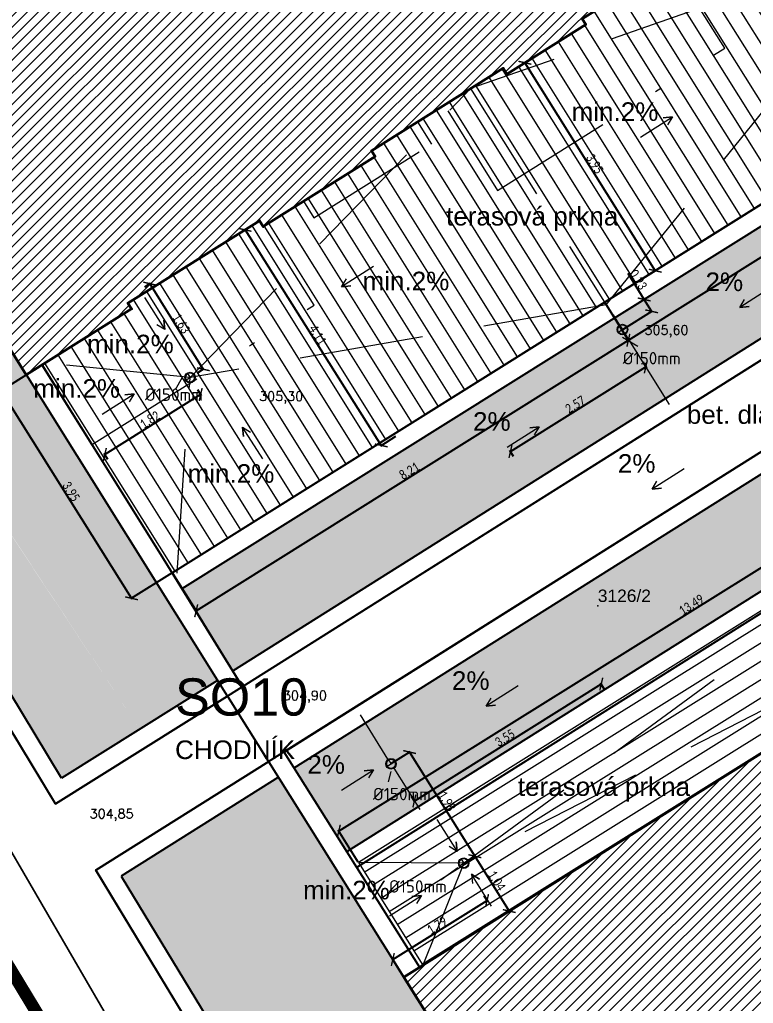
# Model space of a CAD drawing. Header units: metres. Extents: x -741772 to -729469, y -1051765 to -1042288.
# Drawn here: x -741431.83 to -741420.02, y -1051366.21 to -1051350.37 of the extents above; entities that cross this region are included whole.
import ezdxf
from ezdxf.enums import TextEntityAlignment as Align

# ---------------------------------------------------------------- set-up
doc = ezdxf.new("R2010")
doc.units = ezdxf.units.M
doc.header["$LTSCALE"] = 4
doc.header["$MEASUREMENT"] = 0
doc.linetypes.add('DASHED', pattern=[0.75, 0.5, -0.25])
doc.linetypes.add('ČERCHOVANÁ', pattern=[1, 0.5, -0.25, 0, -0.25])
doc.layers.get('Defpoints').update_dxf_attribs({"lineweight": 9})
for name, color, linetype, lineweight in [('_navrhovany stav objekty', 253, 'Continuous', 25), ('_navrhovany stav ploch', 253, 'Continuous', 25), ('_navrhovany stav podzemni', 253, 'DASHED', 25), ('ABMV_popisky', 7, 'Continuous', 15), ('ABMV_popisky objektu', 7, 'Continuous', 9), ('ABMV_popisky povrchu', 250, 'Continuous', 9), ('ABMV_TERASY_ODVODNENI', 7, 'Continuous', 13), ('K_OSY', 7, 'Continuous', 9), ('K_TERASY', 251, 'Continuous', 5), ('K_VPUSTE', 251, 'Continuous', 5)]:
    doc.layers.add(name, color=color, linetype=linetype, lineweight=lineweight)
for name, color, linetype, lineweight, true_color in [('ABMV_popisy vysek', 251, 'Continuous', 15, 0x505050), ('ABMV_TERASY', 7, 'Continuous', 13, 0xbc7676), ('Katastr_1', 7, 'Continuous', 13, 0xafbfcf), ('Katastr_2', 7, 'Continuous', 13, 0xafbfcf), ('ZELEN-NAVRH-NA KONSTRUKCI', 7, 'Continuous', 15, 0xadbb3e)]:
    doc.layers.add(name, color=color, linetype=linetype, lineweight=lineweight, true_color=true_color)
doc.layers.add('ABMV_sachty', color=6, linetype='Continuous')
doc.layers.add('ZELEN-NAVRH', color=7, linetype='Continuous', true_color=0x868970)
doc.layers.add('ŘEŠENÉ ÚZEMÍ', color=7, linetype='DASHED', true_color=0xd1490a)
doc.styles.add('Calibri', font='calibri.ttf', dxfattribs={"width": 0.8, "height": 1.5})
doc.styles.add('CARY', font='simplex.shx', dxfattribs={"height": 1.5})
doc.styles.add('ISOCPEUR_3', font='isocpeur.ttf', dxfattribs={"height": 100})
doc.styles.get("Standard").update_dxf_attribs({"font": 'arial.ttf'})
doc.dimstyles.new('PARTER _100', dxfattribs={"dimtxt": 1.5, "dimasz": 0.2, "dimexe": 0.18, "dimexo": 0.0625, "dimgap": 0.12, "dimtad": 1, "dimzin": 0, "dimdsep": 46, "dimtxsty": 'Calibri', "dimblk": 'ARCHTICK', "dimcen": 0.09, "dimclrd": 256, "dimclre": 256, "dimadec": 0, "dimazin": 0, "dimtfac": 1, "dimtofl": 0, "dimtmove": 0, "dimatfit": 3, "dimfxl": 1, "dimtolj": 1, "dimtzin": 0, "dimarcsym": 0})
pattern_1 = [(45, (0, 0), (-0.088388347648, 0.088388347648), [])]
pattern_2 = [(50, (0, 0), (1.0758902739, -0.0941282025), [0.1125, -1.2375]), (355, (0, 0), (-0.2081270004, 1.12828820055), [0.09, -0.99]), (100.45144446, (0.0897, -0.0078), (0.8677632701, 1.03415998645), [0.095610288, -1.051713168]), (46.1842, (0, 0.3), (1.600861996, -0.2482789212), [0.16875, -1.85625]), (96.63563549, (0.1334, 0.2793), (1.4019929185, 1.4611779012), [0.143415513, -1.57757064]), (351.18416399, (0, 0.3), (1.4019929176, 1.4611779004), [0.135, -1.4850000015]), (21, (0.15, 0.225), (0.8953605782, -0.603928336), [0.1125, -1.2375]), (326, (0.15, 0.225), (0.3649729979, 1.0877250676), [0.09, -0.99]), (71.45144474, (0.2246, 0.1747), (1.2603335651, 0.4837967292), [0.095610285, -1.051713168]), (37.5, (0, 0), (0.01823978298, 0.49934078075), [0, -0.978, 0, -1.005, 0, -0.99375]), (7.5, (0, 0), (0.39460430616, 0.59161756782), [0, -0.573, 0, -0.9555, 0, -0.37875]), (327.5, (-0.3345, 0), (0.80073365426, -0.0338323076), [0, -0.375, 0, -1.17, 0, -1.5525]), (317.5, (-0.4845, 0), (0.874779254, 0.1501574735), [0, -0.4875, 0, -0.777, 0, -1.1025])]

# ---------------------------------------------------------------- blocks, each defined once
blk = doc.blocks.new('katastr nemovistosti')
at = {"layer": 'Katastr_1'}
blk.add_line((-13.49, 23.2), (-41.95, 72.15), dxfattribs=at)
blk.add_lwpolyline([(-111.93, 285.11), (-102.85, 253.79, 0.190076), (-92.08, 253.46), (-90.63, 250.07), (-84.5, 234.47, 0.363311), (-101.85, 213.09), (-84.59, 153.13), (-78.61, 135.3), (-67.57, 116.27), (-50.67, 87.14), (-49.8, 85.64), (-41.95, 72.15), (-13.49, 23.2), (-2.48, 4.26), (0, 0), (-7.26, -1.34), (-9.81, -1.81), (-85.35, 135.12), (-125.54, 274.55), (-176.04, 440.07)], format="xyb", dxfattribs=at)
blk.add_point((-16.504, 48.583), dxfattribs=at)
at = {"layer": 'Katastr_2', "linetype": 'Continuous'}
blk.add_text('3126/2', height=0.2, dxfattribs=at).set_placement((-16.504, 48.583), align=Align.BOTTOM_LEFT)
blk = doc.blocks.new('SLK_prostup_strop_kulaty - SLK_prostup_strop_kulaty-1661807-k_1pp')
at = {"lineweight": 5}
blk.add_circle((0, 0), 75, dxfattribs=at)
at = {"layer": 'K_OSY', "linetype": 'ČERCHOVANÁ', "lineweight": 5, "ltscale": 10}
for p, q in [((-90, 0), (90, 0)), ((0, 90), (0, -90))]:
    blk.add_line(p, q, dxfattribs=at)
blk = doc.blocks.new('_ArchTick')
at = {"color": 0, "linetype": 'ByBlock', "const_width": 0.15}
blk.add_lwpolyline([(-0.5, -0.5), (0.5, 0.5)], dxfattribs=at)
blk = doc.blocks.new('*D120')
at = {"layer": 'Defpoints', "color": 0, "transparency": 16777216}
for p in [(-741421.778, -1051354.875), (-741422.068, -1051355.056), (-741422.128, -1051355.36)]:
    blk.add_point(p, dxfattribs=at)
at = {"layer": 'K_VPUSTE', "lineweight": -2, "transparency": 16777216}
for p, q in [((-741421.778, -1051354.875), (-741422.038, -1051354.459)), ((-741422.062, -1051355.053), (-741421.763, -1051354.865)), ((-741421.658, -1051355.066), (-741421.778, -1051354.875)), ((-741422.123, -1051355.357), (-741421.643, -1051355.056))]:
    blk.add_line(p, q, dxfattribs=at)
at = {"layer": 'K_VPUSTE', "lineweight": -2, "transparency": 16777216, "xscale": 0.15, "yscale": 0.15, "zscale": 0.15}
for p, rotation in [((-741421.778, -1051354.875), 122.0612498858782), ((-741421.658, -1051355.066), 302.0612498858782)]:
    blk.add_blockref('_ArchTick', p, dxfattribs=dict(at, rotation=rotation))
at = {"layer": 'K_VPUSTE', "color": 0, "transparency": 16777216, "insert": (-741421.873, -1051354.556), "char_height": 0.15, "width": 0.10203, "attachment_point": 5, "rotation": 302.0612, "style": 'Calibri'}
blk.add_mtext('\\A1;0.23', dxfattribs=at)
blk = doc.blocks.new('*D127')
at = {"layer": 'Defpoints', "color": 0, "transparency": 16777216}
for p in [(-741429.821, -1051354.673), (-741429.736, -1051354.62), (-741428.957, -1051356.052)]:
    blk.add_point(p, dxfattribs=at)
at = {"layer": 'K_VPUSTE', "lineweight": -2, "transparency": 16777216}
for p, q in [((-741429.816, -1051354.67), (-741429.721, -1051354.61)), ((-741428.873, -1051355.999), (-741429.736, -1051354.62)), ((-741428.952, -1051356.048), (-741428.857, -1051355.989))]:
    blk.add_line(p, q, dxfattribs=at)
at = {"layer": 'K_VPUSTE', "lineweight": -2, "transparency": 16777216, "xscale": 0.15, "yscale": 0.15, "zscale": 0.15}
for p, rotation in [((-741429.736, -1051354.62), 122.0623825471033), ((-741428.873, -1051355.999), 302.0623825471033)]:
    blk.add_blockref('_ArchTick', p, dxfattribs=dict(at, rotation=rotation))
at = {"layer": 'K_VPUSTE', "color": 0, "transparency": 16777216, "insert": (-741429.229, -1051355.262), "char_height": 0.15, "width": 0.10203, "attachment_point": 5, "rotation": 302.0624, "style": 'Calibri'}
blk.add_mtext('\\A1;1.63', dxfattribs=at)
blk = doc.blocks.new('*D128')
at = {"layer": 'Defpoints', "color": 0, "transparency": 16777216}
for p in [(-741428.969, -1051356.32), (-741430.458, -1051357.371), (-741430.405, -1051357.456)]:
    blk.add_point(p, dxfattribs=at)
at = {"layer": 'K_VPUSTE', "lineweight": -2, "transparency": 16777216}
for p, q in [((-741428.966, -1051356.326), (-741428.906, -1051356.42)), ((-741428.916, -1051356.405), (-741430.458, -1051357.371)), ((-741430.408, -1051357.45), (-741430.468, -1051357.356))]:
    blk.add_line(p, q, dxfattribs=at)
at = {"layer": 'K_VPUSTE', "lineweight": -2, "transparency": 16777216, "xscale": 0.15, "yscale": 0.15, "zscale": 0.15}
for p, rotation in [((-741428.916, -1051356.405), 32.06238043515847), ((-741430.458, -1051357.371), 212.0623804351584)]:
    blk.add_blockref('_ArchTick', p, dxfattribs=dict(at, rotation=rotation))
at = {"layer": 'K_VPUSTE', "color": 0, "transparency": 16777216, "insert": (-741429.734, -1051356.813), "char_height": 0.15, "width": 0.10203, "attachment_point": 5, "rotation": 32.0624, "style": 'Calibri'}
blk.add_mtext('\\A1;1.82', dxfattribs=at)
blk = doc.blocks.new('*D129')
at = {"layer": 'Defpoints', "color": 0, "transparency": 16777216}
for p in [(-741421.805, -1051355.876), (-741421.752, -1051355.961), (-741423.877, -1051357.409)]:
    blk.add_point(p, dxfattribs=at)
at = {"layer": 'K_VPUSTE', "lineweight": -2, "transparency": 16777216}
for p, q in [((-741423.93, -1051357.324), (-741421.752, -1051355.961)), ((-741421.802, -1051355.881), (-741421.743, -1051355.976)), ((-741423.88, -1051357.404), (-741423.939, -1051357.309))]:
    blk.add_line(p, q, dxfattribs=at)
at = {"layer": 'K_VPUSTE', "lineweight": -2, "transparency": 16777216, "xscale": 0.15, "yscale": 0.15, "zscale": 0.15}
for p, rotation in [((-741421.752, -1051355.961), 32.06124777375154), ((-741423.93, -1051357.324), 212.0612477737515)]:
    blk.add_blockref('_ArchTick', p, dxfattribs=dict(at, rotation=rotation))
at = {"layer": 'K_VPUSTE', "color": 0, "transparency": 16777216, "insert": (-741422.888, -1051356.567), "char_height": 0.15, "width": 0.10203, "attachment_point": 5, "rotation": 32.0612, "style": 'Calibri'}
blk.add_mtext('\\A1;2.57', dxfattribs=at)
blk = doc.blocks.new('*D138')
at = {"layer": 'Defpoints', "color": 0, "transparency": 16777216}
for p in [(-741424.683, -1051363.954), (-741423.949, -1051364.725), (-741423.949, -1051364.725)]:
    blk.add_point(p, dxfattribs=at)
at = {"layer": 'K_VPUSTE', "lineweight": -2, "transparency": 16777216}
for p, q in [((-741424.677, -1051363.951), (-741424.487, -1051363.832)), ((-741424.503, -1051363.841), (-741423.949, -1051364.725)), ((-741423.944, -1051364.721), (-741423.934, -1051364.715))]:
    blk.add_line(p, q, dxfattribs=at)
at = {"layer": 'K_VPUSTE', "lineweight": -2, "transparency": 16777216, "xscale": 0.15, "yscale": 0.15, "zscale": 0.15}
for p, rotation in [((-741424.503, -1051363.841), 122.0612498858782), ((-741423.949, -1051364.725), 302.0612498858782)]:
    blk.add_blockref('_ArchTick', p, dxfattribs=dict(at, rotation=rotation))
at = {"layer": 'K_VPUSTE', "color": 0, "transparency": 16777216, "insert": (-741424.151, -1051364.236), "char_height": 0.15, "width": 0.10203, "attachment_point": 5, "rotation": 302.0612, "style": 'Calibri'}
blk.add_mtext('\\A1;1.04', dxfattribs=at)
blk = doc.blocks.new('*D139')
at = {"layer": 'Defpoints', "color": 0, "transparency": 16777216}
for p in [(-741424.36, -1051364.47), (-741424.307, -1051364.555), (-741425.648, -1051365.788)]:
    blk.add_point(p, dxfattribs=at)
at = {"layer": 'K_VPUSTE', "lineweight": -2, "transparency": 16777216}
for p, q in [((-741425.824, -1051365.505), (-741424.307, -1051364.555)), ((-741424.356, -1051364.475), (-741424.297, -1051364.57)), ((-741425.651, -1051365.782), (-741425.834, -1051365.49))]:
    blk.add_line(p, q, dxfattribs=at)
at = {"layer": 'K_VPUSTE', "lineweight": -2, "transparency": 16777216, "xscale": 0.15, "yscale": 0.15, "zscale": 0.15}
for p, rotation in [((-741424.307, -1051364.555), 32.06124777375154), ((-741425.824, -1051365.505), 212.0612477737515)]:
    blk.add_blockref('_ArchTick', p, dxfattribs=dict(at, rotation=rotation))
at = {"layer": 'K_VPUSTE', "color": 0, "transparency": 16777216, "insert": (-741425.113, -1051364.955), "char_height": 0.15, "width": 0.10203, "attachment_point": 5, "rotation": 32.0612, "style": 'Calibri'}
blk.add_mtext('\\A1;1.79', dxfattribs=at)
blk = doc.blocks.new('*D140')
at = {"layer": 'Defpoints', "color": 0, "transparency": 16777216}
for p in [(-741425.853, -1051362.352), (-741424.503, -1051363.841), (-741424.503, -1051363.841)]:
    blk.add_point(p, dxfattribs=at)
at = {"layer": 'K_VPUSTE', "lineweight": -2, "transparency": 16777216}
for p, q in [((-741425.848, -1051362.349), (-741425.538, -1051362.154)), ((-741425.553, -1051362.164), (-741424.503, -1051363.841)), ((-741424.497, -1051363.838), (-741424.487, -1051363.832))]:
    blk.add_line(p, q, dxfattribs=at)
at = {"layer": 'K_VPUSTE', "lineweight": -2, "transparency": 16777216, "xscale": 0.15, "yscale": 0.15, "zscale": 0.15}
for p, rotation in [((-741425.553, -1051362.164), 122.0612498858782), ((-741424.503, -1051363.841), 302.0612498858782)]:
    blk.add_blockref('_ArchTick', p, dxfattribs=dict(at, rotation=rotation))
at = {"layer": 'K_VPUSTE', "color": 0, "transparency": 16777216, "insert": (-741424.953, -1051362.955), "char_height": 0.15, "width": 0.10203, "attachment_point": 5, "rotation": 302.0612, "style": 'Calibri'}
blk.add_mtext('\\A1;1.98', dxfattribs=at)
blk = doc.blocks.new('*D141')
at = {"layer": 'Defpoints', "color": 0, "transparency": 16777216}
for p in [(-741422.416, -1051361.153), (-741425.53, -1051362.868), (-741425.477, -1051362.953)]:
    blk.add_point(p, dxfattribs=at)
at = {"layer": 'K_VPUSTE', "lineweight": -2, "transparency": 16777216}
for p, q in [((-741422.469, -1051361.069), (-741425.477, -1051362.953)), ((-741422.42, -1051361.148), (-741422.479, -1051361.053)), ((-741425.527, -1051362.873), (-741425.467, -1051362.968))]:
    blk.add_line(p, q, dxfattribs=at)
at = {"layer": 'K_VPUSTE', "lineweight": -2, "transparency": 16777216, "xscale": 0.15, "yscale": 0.15, "zscale": 0.15}
for p, rotation in [((-741422.469, -1051361.069), 32.06124777375148), ((-741425.477, -1051362.953), 212.0612477737515)]:
    blk.add_blockref('_ArchTick', p, dxfattribs=dict(at, rotation=rotation))
at = {"layer": 'K_VPUSTE', "color": 0, "transparency": 16777216, "insert": (-741424.02, -1051361.935), "char_height": 0.15, "width": 0.10203, "attachment_point": 5, "rotation": 32.0612, "style": 'Calibri'}
blk.add_mtext('\\A1;3.55', dxfattribs=at)
blk = doc.blocks.new('*D1938')
at = {"layer": 'Defpoints', "color": 0, "transparency": 16777216}
for p in [(-741414.934, -1051356.801), (-741426.693, -1051363.438), (-741426.377, -1051363.945)]:
    blk.add_point(p, dxfattribs=at)
at = {"layer": 'K_TERASY', "lineweight": -2, "transparency": 16777216}
for p, q in [((-741415.25, -1051356.294), (-741426.693, -1051363.438)), ((-741414.937, -1051356.796), (-741415.26, -1051356.279)), ((-741426.38, -1051363.94), (-741426.703, -1051363.423))]:
    blk.add_line(p, q, dxfattribs=at)
at = {"layer": 'K_TERASY', "lineweight": -2, "transparency": 16777216, "xscale": 0.1500001449271071, "yscale": 0.1500001449271071, "zscale": 0.1500001449271071}
for p, rotation in [((-741415.25, -1051356.294), 31.97656338982772), ((-741426.693, -1051363.438), 211.9765633898277)]:
    blk.add_blockref('_ArchTick', p, dxfattribs=dict(at, rotation=rotation))
at = {"layer": 'K_TERASY', "color": 0, "transparency": 16777216, "insert": (-741421.019, -1051359.791), "char_height": 0.15, "attachment_point": 5, "rotation": 31.9766, "style": 'Calibri'}
blk.add_mtext('\\A1;13.49', dxfattribs=at)
blk = doc.blocks.new('*D1957')
at = {"layer": 'Defpoints', "color": 0, "transparency": 16777216}
for p in [(-741431.468, -1051355.93), (-741432.125, -1051356.341), (-741429.372, -1051359.277)]:
    blk.add_point(p, dxfattribs=at)
at = {"layer": 'K_TERASY', "lineweight": -2, "transparency": 16777216}
for p, q in [((-741431.474, -1051355.933), (-741432.14, -1051356.35)), ((-741430.028, -1051359.688), (-741432.125, -1051356.341)), ((-741429.377, -1051359.28), (-741430.044, -1051359.698))]:
    blk.add_line(p, q, dxfattribs=at)
at = {"layer": 'K_TERASY', "lineweight": -2, "transparency": 16777216, "xscale": 0.1500001449271071, "yscale": 0.1500001449271071, "zscale": 0.1500001449271071}
for p, rotation in [((-741432.125, -1051356.341), 122.0612580323846), ((-741430.028, -1051359.688), 302.0612580323846)]:
    blk.add_blockref('_ArchTick', p, dxfattribs=dict(at, rotation=rotation))
at = {"layer": 'K_TERASY', "color": 0, "transparency": 16777216, "insert": (-741431.001, -1051357.968), "char_height": 0.15, "attachment_point": 5, "rotation": 302.0613, "style": 'Calibri'}
blk.add_mtext('\\A1;3.95', dxfattribs=at)
blk = doc.blocks.new('*D1956')
at = {"layer": 'Defpoints', "color": 0, "transparency": 16777216}
for p in [(-741422.416, -1051354.92), (-741422.033, -1051355.533), (-741429.372, -1051359.277)]:
    blk.add_point(p, dxfattribs=at)
at = {"layer": 'K_TERASY', "lineweight": -2, "transparency": 16777216}
for p, q in [((-741422.413, -1051354.926), (-741422.023, -1051355.548)), ((-741428.988, -1051359.889), (-741422.033, -1051355.533)), ((-741429.368, -1051359.282), (-741428.979, -1051359.905))]:
    blk.add_line(p, q, dxfattribs=at)
at = {"layer": 'K_TERASY', "lineweight": -2, "transparency": 16777216, "xscale": 0.1500001449271071, "yscale": 0.1500001449271071, "zscale": 0.1500001449271071}
for p, rotation in [((-741422.033, -1051355.533), 32.06124818460348), ((-741428.988, -1051359.889), 212.0612481846035)]:
    blk.add_blockref('_ArchTick', p, dxfattribs=dict(at, rotation=rotation))
at = {"layer": 'K_TERASY', "color": 0, "transparency": 16777216, "insert": (-741425.557, -1051357.636), "char_height": 0.15, "attachment_point": 5, "rotation": 32.0612, "style": 'Calibri'}
blk.add_mtext('\\A1;8.21', dxfattribs=at)
blk = doc.blocks.new('*D1953')
at = {"layer": 'Defpoints', "color": 0, "transparency": 16777216}
for p in [(-741414.589, -1051350.018), (-741414.205, -1051350.63), (-741422.416, -1051354.92)]:
    blk.add_point(p, dxfattribs=at)
at = {"layer": 'K_TERASY', "lineweight": -2, "transparency": 16777216}
for p, q in [((-741414.585, -1051350.023), (-741414.196, -1051350.645)), ((-741422.033, -1051355.533), (-741414.205, -1051350.63)), ((-741422.413, -1051354.926), (-741422.023, -1051355.548))]:
    blk.add_line(p, q, dxfattribs=at)
at = {"layer": 'K_TERASY', "lineweight": -2, "transparency": 16777216, "xscale": 0.1500001449271071, "yscale": 0.1500001449271071, "zscale": 0.1500001449271071}
for p, rotation in [((-741414.205, -1051350.63), 32.0612660992193), ((-741422.033, -1051355.533), 212.0612660992193)]:
    blk.add_blockref('_ArchTick', p, dxfattribs=dict(at, rotation=rotation))
at = {"layer": 'K_TERASY', "color": 0, "transparency": 16777216, "insert": (-741418.166, -1051353.006), "char_height": 0.15, "attachment_point": 5, "rotation": 32.0613, "style": 'Calibri'}
blk.add_mtext('\\A1;9.24', dxfattribs=at)
blk = doc.blocks.new('*D1954')
at = {"layer": 'Defpoints', "color": 0, "transparency": 16777216}
for p in [(-741423.989, -1051351.245), (-741421.6, -1051354.412), (-741421.891, -1051354.594)]:
    blk.add_point(p, dxfattribs=at)
at = {"layer": 'K_TERASY', "lineweight": -2, "transparency": 16777216}
for p, q in [((-741423.984, -1051351.242), (-741423.683, -1051351.053)), ((-741423.698, -1051351.063), (-741421.6, -1051354.412)), ((-741421.886, -1051354.591), (-741421.585, -1051354.402))]:
    blk.add_line(p, q, dxfattribs=at)
at = {"layer": 'K_TERASY', "lineweight": -2, "transparency": 16777216, "xscale": 0.1500001449271071, "yscale": 0.1500001449271071, "zscale": 0.1500001449271071}
for p, rotation in [((-741423.698, -1051351.063), 122.0612494918387), ((-741421.6, -1051354.412), 302.0612494918387)]:
    blk.add_blockref('_ArchTick', p, dxfattribs=dict(at, rotation=rotation))
at = {"layer": 'K_TERASY', "color": 0, "transparency": 16777216, "insert": (-741422.574, -1051352.69), "char_height": 0.15, "attachment_point": 5, "rotation": 302.0612, "style": 'Calibri'}
blk.add_mtext('\\A1;3.95', dxfattribs=at)
blk = doc.blocks.new('*D1955')
at = {"layer": 'Defpoints', "color": 0, "transparency": 16777216}
for p in [(-741427.967, -1051353.607), (-741425.775, -1051357.079), (-741426.009, -1051357.226)]:
    blk.add_point(p, dxfattribs=at)
at = {"layer": 'K_TERASY', "lineweight": -2, "transparency": 16777216}
for p, q in [((-741427.972, -1051353.61), (-741428.216, -1051353.764)), ((-741428.201, -1051353.754), (-741426.009, -1051357.226)), ((-741425.78, -1051357.082), (-741426.024, -1051357.236))]:
    blk.add_line(p, q, dxfattribs=at)
at = {"layer": 'K_TERASY', "lineweight": -2, "transparency": 16777216, "xscale": 0.1500001449271071, "yscale": 0.1500001449271071, "zscale": 0.1500001449271071}
for p, rotation in [((-741428.201, -1051353.754), 122.2704146855058), ((-741426.009, -1051357.226), 302.2704146855058)]:
    blk.add_blockref('_ArchTick', p, dxfattribs=dict(at, rotation=rotation))
at = {"layer": 'K_TERASY', "color": 0, "transparency": 16777216, "insert": (-741427.031, -1051355.444), "char_height": 0.15, "attachment_point": 5, "rotation": 302.2704, "style": 'Calibri'}
blk.add_mtext('\\A1;4.11', dxfattribs=at)

msp = doc.modelspace()

# ---------------------------------------------------------------- hatches: boundary and pattern name
at = {"layer": 'ABMV_popisky'}
h = msp.add_hatch(dxfattribs=at)
h.set_pattern_fill('ANSI31', color=256)
h.set_pattern_definition(pattern_1)
h.paths.add_polyline_path([(-741414.517, -1051330.621), (-741413.269, -1051332.613), (-741412.739, -1051333.46), (-741409.501, -1051338.63), (-741408.97, -1051339.478), (-741407.909, -1051341.172), (-741409.582, -1051342.22), (-741409.64, -1051342.128), (-741411.759, -1051343.455), (-741411.701, -1051343.548), (-741413.501, -1051344.676), (-741413.56, -1051344.583), (-741415.679, -1051345.91), (-741415.62, -1051346.003), (-741416.891, -1051346.799), (-741416.95, -1051346.706), (-741419.069, -1051348.033), (-741419.01, -1051348.126), (-741420.599, -1051349.122), (-741420.658, -1051349.028), (-741422.776, -1051350.355), (-741422.718, -1051350.449), (-741423.989, -1051351.245), (-741424.047, -1051351.152), (-741426.166, -1051352.479), (-741426.108, -1051352.572), (-741427.909, -1051353.7), (-741427.967, -1051353.607), (-741430.086, -1051354.934), (-741430.027, -1051355.027), (-741431.722, -1051356.089), (-741432.585, -1051354.712), (-741433.116, -1051353.864), (-741435.438, -1051350.156), (-741435.969, -1051349.309), (-741437.162, -1051347.401), (-741432.481, -1051344.469), (-741432.43, -1051344.438), (-741433.333, -1051342.997), (-741433.383, -1051343.028), (-741433.649, -1051342.605), (-741431.212, -1051341.079), (-741431.154, -1051341.172), (-741430.306, -1051340.641), (-741430.365, -1051340.548), (-741427.61, -1051338.823), (-741427.552, -1051338.916), (-741426.705, -1051338.385), (-741426.763, -1051338.292), (-741422.462, -1051335.598), (-741421.615, -1051335.067), (-741420.449, -1051334.337), (-741419.602, -1051333.806), (-741418.331, -1051333.01), (-741417.483, -1051332.479)])
h = msp.add_hatch(dxfattribs=at)
h.set_pattern_fill('ANSI31', color=256)
h.set_pattern_definition(pattern_1)
h.paths.add_polyline_path([(-741425.647, -1051365.788), (-741413.909, -1051358.436), (-741413.511, -1051359.072), (-741413.804, -1051359.255), (-741412.527, -1051361.293), (-741413.714, -1051362.036), (-741413.167, -1051362.909), (-741412.874, -1051362.726), (-741412.476, -1051363.362), (-741412.569, -1051363.42), (-741411.242, -1051365.539), (-741411.149, -1051365.48), (-741410.783, -1051366.065), (-741409.596, -1051365.322), (-741409.198, -1051365.958), (-741409.491, -1051366.141), (-741408.252, -1051368.118), (-741409.439, -1051368.861), (-741408.872, -1051369.765), (-741408.58, -1051369.582), (-741408.182, -1051370.218), (-741408.275, -1051370.276), (-741406.948, -1051372.395), (-741406.855, -1051372.336), (-741405.78, -1051374.052), (-741405.873, -1051374.11), (-741404.546, -1051376.229), (-741404.453, -1051376.171), (-741403.205, -1051378.163), (-741404.9, -1051379.225), (-741405.748, -1051379.755), (-741406.701, -1051380.353), (-741407.231, -1051380.684), (-741409.562, -1051382.144), (-741409.62, -1051382.051), (-741410.467, -1051382.582), (-741410.409, -1051382.675), (-741411.893, -1051383.604), (-741414.852, -1051378.879), (-741414.883, -1051378.828), (-741416.324, -1051379.731), (-741416.292, -1051379.782), (-741416.716, -1051380.047), (-741417.844, -1051378.246), (-741417.751, -1051378.188), (-741418.282, -1051377.34), (-741418.375, -1051377.399), (-741420.182, -1051374.401), (-741420.139, -1051374.374), (-741420.67, -1051373.527), (-741420.763, -1051373.585), (-741423.683, -1051368.924), (-741424.214, -1051368.076)])
at = {"layer": 'ABMV_TERASY'}
h = msp.add_hatch(dxfattribs=at)
h.set_pattern_fill('ANSI31', color=256, scale=2, angle=77)
h.set_pattern_definition([(122, (0, 0), (-0.21201202404, -0.13247981606), [])])
h.paths.add_polyline_path([(-741415.891, -1051347.944), (-741416.685, -1051346.67), (-741416.891, -1051346.799), (-741416.95, -1051346.706), (-741419.069, -1051348.033), (-741419.01, -1051348.126), (-741420.599, -1051349.122), (-741420.658, -1051349.028), (-741422.776, -1051350.355), (-741422.718, -1051350.449), (-741423.989, -1051351.245), (-741424.047, -1051351.152), (-741426.166, -1051352.479), (-741426.107, -1051352.573), (-741427.909, -1051353.7), (-741427.967, -1051353.607), (-741430.086, -1051354.934), (-741430.027, -1051355.027), (-741431.469, -1051355.929), (-741429.375, -1051359.281), (-741414.59, -1051350.021)])
h = msp.add_hatch(dxfattribs=at)
h.set_pattern_fill('ANSI31', color=256, scale=2, angle=167)
h.set_pattern_definition([(212, (0, 0), (0.13247981606, -0.21201202404), [])])
h.paths.add_polyline_path([(-741411.639, -1051354.727), (-741426.377, -1051363.945), (-741425.342, -1051365.597), (-741413.911, -1051358.439), (-741413.511, -1051359.072), (-741413.804, -1051359.255), (-741412.527, -1051361.293), (-741413.714, -1051362.036), (-741413.714, -1051362.036), (-741413.167, -1051362.909), (-741412.874, -1051362.726), (-741412.476, -1051363.362), (-741412.57, -1051363.42), (-741411.242, -1051365.539), (-741411.149, -1051365.48), (-741410.783, -1051366.065), (-741409.596, -1051365.322), (-741409.596, -1051365.322), (-741409.198, -1051365.958), (-741409.491, -1051366.14), (-741408.252, -1051368.118), (-741409.439, -1051368.861), (-741408.872, -1051369.765), (-741408.58, -1051369.582), (-741408.182, -1051370.218), (-741408.275, -1051370.276), (-741406.948, -1051372.395), (-741406.855, -1051372.336), (-741405.78, -1051374.052), (-741405.873, -1051374.11), (-741404.546, -1051376.229), (-741404.453, -1051376.171), (-741403.207, -1051378.165), (-741403.207, -1051378.165), (-741411.997, -1051383.671), (-741413.426, -1051384.564), (-741411.214, -1051388.077), (-741396.799, -1051379.048), (-741399.316, -1051375.024), (-741399.106, -1051374.893)])
at = {"layer": 'ZELEN-NAVRH'}
h = msp.add_hatch(dxfattribs=at)
h.set_pattern_fill('AR-CONC', color=256, scale=0.15)
h.set_pattern_definition(pattern_2)
h.paths.add_polyline_path([(-741452.729, -1051327.299), (-741452.818, -1051327.352), (-741444.919, -1051340.408), (-741443.888, -1051342.112), (-741443.187, -1051341.673)])
h.paths.add_polyline_path([(-741442.353, -1051342.934), (-741442.851, -1051343.246), (-741440.603, -1051346.962), (-741439.968, -1051346.564)])
h.paths.add_polyline_path([(-741421.001, -1051375.25), (-741422.822, -1051376.352), (-741418.007, -1051384.309), (-741415.89, -1051382.982)])
h.paths.add_polyline_path([(-741414.421, -1051385.189), (-741416.636, -1051386.576), (-741410.378, -1051396.919), (-741406.965, -1051396.291), (-741410.987, -1051390.375)])
h.paths.add_polyline_path([(-741438.589, -1051348.65), (-741439.303, -1051349.097), (-741431.151, -1051362.583), (-741429.896, -1051361.797)])
h.paths.add_polyline_path([(-741428.857, -1051363.324), (-741430.194, -1051364.166), (-741423.881, -1051374.597), (-741422.124, -1051373.534)])
h = msp.add_hatch(dxfattribs=at)
h.set_pattern_fill('AR-CONC', color=256, scale=0.15)
h.set_pattern_definition(pattern_2)
edge = h.paths.add_edge_path()
edge.add_arc((-741371.982, -1051340.169), 3.723, 357.8439, 414.5627)
edge.add_line((-741369.823, -1051337.136), (-741370.468, -1051347.07))
edge.add_line((-741370.468, -1051347.07), (-741368.705, -1051347.187))
edge.add_line((-741368.705, -1051347.187), (-741368.262, -1051340.309))
h.paths.add_polyline_path([(-741420.075, -1051374.689), (-741421.001, -1051375.25), (-741415.89, -1051382.982), (-741415.165, -1051382.528)])
edge = h.paths.add_edge_path()
edge.add_line((-741410.073, -1051329.783), (-741413.757, -1051329.228))
edge.add_line((-741413.757, -1051329.228), (-741416.632, -1051328.795))
edge.add_line((-741416.632, -1051328.795), (-741421.072, -1051329.603))
edge.add_line((-741421.072, -1051329.603), (-741428.621, -1051334.332))
edge.add_line((-741428.621, -1051334.332), (-741426.315, -1051338.013))
edge.add_line((-741426.315, -1051338.013), (-741414.518, -1051330.624))
edge.add_line((-741414.518, -1051330.624), (-741407.91, -1051341.175))
edge.add_line((-741407.91, -1051341.175), (-741406.53, -1051343.378))
edge.add_line((-741406.53, -1051343.378), (-741412.233, -1051346.95))
edge.add_line((-741412.233, -1051346.95), (-741410.433, -1051350.127))
edge.add_arc((-741406.688, -1051363.4), 13.791, 83.8197, 105.7578, ccw=False)
edge.add_line((-741405.203, -1051349.689), (-741404.464, -1051337.833))
edge.add_line((-741404.464, -1051337.833), (-741407.943, -1051337.595))
edge.add_line((-741407.943, -1051337.595), (-741410.073, -1051329.783))
edge = h.paths.add_edge_path()
edge.add_line((-741412.233, -1051346.95), (-741415.307, -1051348.876))
edge.add_line((-741415.307, -1051348.876), (-741413.631, -1051351.551))
edge.add_arc((-741406.802, -1051362.589), 12.979, 106.2491, 121.7461, ccw=False)
edge.add_line((-741410.434, -1051350.128), (-741412.233, -1051346.95))
h.paths.add_polyline_path([(-741427.664, -1051362.573), (-741428.857, -1051363.324), (-741422.124, -1051373.534), (-741421.16, -1051372.95)])
h.paths.add_polyline_path([(-741399.07, -1051340.637), (-741402.821, -1051340.405), (-741403.407, -1051349.811), (-741400.093, -1051350.035), (-741399.738, -1051344.792), (-741386.044, -1051345.719), (-741385.781, -1051341.457)])
h.paths.add_polyline_path([(-741370.497, -1051343.6), (-741375.128, -1051343.301), (-741377.129, -1051343.168), (-741377.062, -1051341.998), (-741383.635, -1051341.591), (-741383.899, -1051345.862), (-741371.702, -1051346.686), (-741370.682, -1051346.755)])
h.paths.add_polyline_path([(-741431.989, -1051355.668), (-741437.006, -1051347.658), (-741438.595, -1051348.654), (-741437.78, -1051349.851), (-741429.896, -1051361.797), (-741428.642, -1051361.012)])
at = {"layer": 'ZELEN-NAVRH-NA KONSTRUKCI', "linetype": 'Continuous', "ltscale": 2}
h = msp.add_hatch(dxfattribs=at)
h.set_pattern_fill('AR-CONC', color=256, scale=0.1)
h.set_pattern_definition([(50, (0, 0), (0.7172601826, -0.06275213498), [0.075, -0.825]), (355, (0, 0), (-0.1387513336, 0.7521921337), [0.06, -0.66]), (100.45144446, (0.0598, -0.0052), (0.57850884673, 0.68943999097), [0.063740192, -0.701142112]), (46.1842, (0, 0.2), (1.0672413307, -0.1655192808), [0.1125, -1.2375]), (96.63563549, (0.0889, 0.1862), (0.9346619457, 0.9741186008), [0.095610342, -1.05171376]), (351.18416399, (0, 0.2), (0.9346619451, 0.9741186003), [0.09, -0.990000001]), (21, (0.1, 0.15), (0.59690705212, -0.40261889067), [0.075, -0.825]), (326, (0.1, 0.15), (0.24331533192, 0.72515004505), [0.06, -0.66]), (71.45144474, (0.14974, 0.11645), (0.84022237673, 0.3225311528), [0.06374019, -0.701142112]), (37.5, (0, 0), (0.012159855317, 0.33289385383), [0, -0.652, 0, -0.67, 0, -0.6625]), (7.5, (0, 0), (0.26306953744, 0.39441171188), [0, -0.382, 0, -0.637, 0, -0.2525]), (327.5, (-0.223, 0), (0.53382243617, -0.022554871734), [0, -0.25, 0, -0.78, 0, -1.035]), (317.5, (-0.323, 0), (0.58318616934, 0.10010498233), [0, -0.325, 0, -0.518, 0, -0.735])])
h.paths.add_polyline_path([(-741399.241, -1051389.351), (-741391.231, -1051387.877), (-741395.548, -1051380.987), (-741407.452, -1051388.472), (-741403.143, -1051395.588), (-741398.259, -1051394.688)])
h.paths.add_polyline_path([(-741395.718, -1051380.763), (-741396.688, -1051379.214), (-741411.195, -1051388.301), (-741410.225, -1051389.85)])
h.paths.add_polyline_path([(-741413.885, -1051351.711), (-741414.685, -1051350.434), (-741429.217, -1051359.537), (-741428.401, -1051360.86)])
edge = h.paths.add_edge_path()
edge.add_arc((-741406.802, -1051362.586), 11.127, 86.8992, 105.5103)
edge.add_line((-741409.778, -1051351.865), (-741407.486, -1051355.703))
edge.add_arc((-741406.802, -1051362.589), 6.919, 86.1173, 95.6735, ccw=False)
edge.add_line((-741406.333, -1051355.685), (-741406.201, -1051351.476))
h.paths.add_polyline_path([(-741400.095, -1051350.054), (-741403.407, -1051349.792), (-741403.522, -1051351.658), (-741406.201, -1051351.476), (-741406.333, -1051355.685), (-741400.504, -1051356.081)])
h.paths.add_polyline_path([(-741427.415, -1051362.425), (-741426.56, -1051363.771), (-741412.054, -1051354.635), (-741412.906, -1051353.281), (-741412.906, -1051353.281), (-741412.906, -1051353.281)])
edge = h.paths.add_edge_path()
edge.add_line((-741412.644, -1051353.118), (-741410.414, -1051356.687))
edge.add_arc((-741406.861, -1051362.413), 6.738, 95.3213, 121.8227, ccw=False)
edge.add_line((-741407.486, -1051355.703), (-741409.806, -1051351.873))
edge.add_arc((-741406.822, -1051362.532), 11.069, 105.6397, 121.7331)

# ---------------------------------------------------------------- linework, layer by layer
at = {"layer": '_navrhovany stav objekty'}
for p, q in [((-741431.251, -1051362.997), (-741439.718, -1051349.001)), ((-741431.156, -1051362.584), (-741439.308, -1051349.098)), ((-741429.372, -1051359.277), (-741414.589, -1051350.018)), ((-741429.214, -1051359.532), (-741414.684, -1051350.431)), ((-741428.4, -1051360.857), (-741413.884, -1051351.708)), ((-741413.483, -1051351.81), (-741428.485, -1051361.265)), ((-741412.817, -1051352.868), (-741427.574, -1051362.168)), ((-741412.902, -1051353.283), (-741427.414, -1051362.422)), ((-741412.053, -1051354.632), (-741426.556, -1051363.766)), ((-741411.639, -1051354.727), (-741426.396, -1051364.02)), ((-741429.558, -1051358.98), (-741431.469, -1051355.929)), ((-741428.485, -1051361.265), (-741431.721, -1051356.087)), ((-741428.243, -1051361.113), (-741429.558, -1051358.98)), ((-741429.374, -1051359.278), (-741428.243, -1051361.113)), ((-741428.244, -1051361.113), (-741429.214, -1051359.532)), ((-741431.15, -1051362.58), (-741428.641, -1051361.008)), ((-741431.251, -1051362.998), (-741428.484, -1051361.264)), ((-741427.578, -1051362.162), (-741425.393, -1051365.628)), ((-741427.82, -1051362.314), (-741430.602, -1051364.066)), ((-741427.823, -1051362.315), (-741425.648, -1051365.788)), ((-741427.663, -1051362.57), (-741430.193, -1051364.163)), ((-741430.601, -1051364.068), (-741423.851, -1051375.219)), ((-741430.193, -1051364.163), (-741423.879, -1051374.594)), ((-741425.393, -1051365.628), (-741425.648, -1051365.788))]:
    msp.add_line(p, q, dxfattribs=at)
at = {"layer": '_navrhovany stav ploch'}
for points in [[(-741448.589, -1051322.466), (-741455.565, -1051326.67), (-741448.419, -1051338.517), (-741440.589, -1051351.467), (-741425.745, -1051375.991)], [(-741428.483, -1051361.268), (-741428.485, -1051361.265), (-741431.251, -1051362.997), (-741438.858, -1051350.421), (-741439.718, -1051349.001), (-741437.844, -1051347.827), (-741437.164, -1051347.402), (-741432.481, -1051344.469), (-741433.489, -1051342.86), (-741434.168, -1051343.285), (-741438.174, -1051345.792), (-741438.281, -1051345.859), (-741440.697, -1051347.382), (-741443.26, -1051343.146), (-741430.258, -1051335.011), (-741427.797, -1051338.939), (-741426.78, -1051338.302), (-741429.246, -1051334.367), (-741424.16, -1051331.181)], [(-741423.237, -1051376.25), (-741420.232, -1051374.432), (-741420.87, -1051373.415), (-741423.851, -1051375.219), (-741430.602, -1051364.066), (-741427.82, -1051362.314)]]:
    msp.add_lwpolyline(points, dxfattribs=at)
for points in [[(-741404.298, -1051340.009), (-741404.922, -1051350.006), (-741406.801, -1051349.907, 0.13947), (-741413.475, -1051351.805), (-741428.482, -1051361.263), (-741428.481, -1051361.263)], [(-741427.823, -1051362.314), (-741427.823, -1051362.315), (-741412.821, -1051352.871, -0.153306), (-741406.186, -1051351.173), (-741403.802, -1051351.335), (-741403.1, -1051340.084), (-741403.104, -1051340.084)]]:
    msp.add_lwpolyline(points, format="xyb", dxfattribs=at)
at = {"layer": '_navrhovany stav ploch', "lineweight": 40}
for points in [[(-741413.56, -1051344.583), (-741415.679, -1051345.91), (-741415.62, -1051346.003), (-741416.891, -1051346.799), (-741416.95, -1051346.706), (-741419.069, -1051348.033), (-741419.01, -1051348.126), (-741420.599, -1051349.122), (-741420.658, -1051349.028), (-741422.776, -1051350.355), (-741422.718, -1051350.449), (-741423.989, -1051351.245), (-741424.047, -1051351.152), (-741426.166, -1051352.479), (-741426.108, -1051352.572), (-741427.909, -1051353.7), (-741427.967, -1051353.607), (-741430.086, -1051354.934), (-741430.027, -1051355.027), (-741431.722, -1051356.089), (-741432.585, -1051354.712)], [(-741425.647, -1051365.788), (-741413.909, -1051358.436), (-741413.511, -1051359.072), (-741413.804, -1051359.255), (-741412.527, -1051361.293), (-741413.714, -1051362.036), (-741413.167, -1051362.909), (-741412.874, -1051362.726), (-741412.476, -1051363.362), (-741412.569, -1051363.42), (-741411.242, -1051365.539), (-741411.149, -1051365.48), (-741410.783, -1051366.065), (-741409.596, -1051365.322), (-741409.198, -1051365.958), (-741409.491, -1051366.141), (-741408.252, -1051368.118)], [(-741424.214, -1051368.076), (-741425.648, -1051365.788)]]:
    msp.add_lwpolyline(points, dxfattribs=at)
at = {"layer": '_navrhovany stav podzemni', "flags": 128}
msp.add_lwpolyline([(-741428.482, -1051361.263), (-741427.822, -1051362.315)], dxfattribs=at)
at = {"layer": 'ABMV_popisky', "linetype": 'ČERCHOVANÁ'}
for points in [[(-741424.938, -1051351.839), (-741424.137, -1051353.119), (-741420.48, -1051350.829), (-741421.281, -1051349.549)], [(-741427.26, -1051353.294), (-741427.093, -1051353.561), (-741425.195, -1051352.372), (-741425.42, -1051352.012)], [(-741431.477, -1051355.935), (-741430.675, -1051357.214), (-741427.09, -1051354.969), (-741427.892, -1051353.689)]]:
    msp.add_lwpolyline(points, dxfattribs=at)
at = {"layer": 'ABMV_popisky objektu', "linetype": 'DASHED', "lineweight": 15}
for points in [[(-741421.837, -1051352.262), (-741421.324, -1051351.936), (-741421.475, -1051351.951), (-741421.324, -1051351.936), (-741421.403, -1051352.065)], [(-741426.136, -1051354.344), (-741426.649, -1051354.67), (-741426.498, -1051354.654), (-741426.649, -1051354.67), (-741426.571, -1051354.541)], [(-741429.819, -1051354.846), (-741429.493, -1051355.359), (-741429.508, -1051355.208), (-741429.493, -1051355.359), (-741429.622, -1051355.281)], [(-741430.5, -1051356.72), (-741429.987, -1051356.394), (-741430.138, -1051356.41), (-741429.987, -1051356.394), (-741430.065, -1051356.523)], [(-741427.918, -1051357.444), (-741428.244, -1051356.931), (-741428.228, -1051357.083), (-741428.244, -1051356.931), (-741428.115, -1051357.01)], [(-741425.114, -1051363.251), (-741424.788, -1051363.764), (-741424.804, -1051363.612), (-741424.788, -1051363.764), (-741424.917, -1051363.685)], [(-741424.234, -1051364.647), (-741424.557, -1051364.131), (-741424.427, -1051364.211), (-741424.557, -1051364.131), (-741424.541, -1051364.282)], [(-741425.877, -1051364.799), (-741425.364, -1051364.473), (-741425.515, -1051364.489), (-741425.364, -1051364.473), (-741425.442, -1051364.602)]]:
    msp.add_lwpolyline(points, dxfattribs=at)
at = {"layer": 'ABMV_popisky objektu', "lineweight": 15}
for points in [[(-741419.727, -1051354.676), (-741420.24, -1051355.002), (-741420.088, -1051354.986), (-741420.24, -1051355.002), (-741420.161, -1051354.873)], [(-741423.982, -1051357.252), (-741423.469, -1051356.926), (-741423.62, -1051356.941), (-741423.469, -1051356.926), (-741423.547, -1051357.055)], [(-741421.137, -1051357.602), (-741421.65, -1051357.928), (-741421.499, -1051357.912), (-741421.65, -1051357.928), (-741421.572, -1051357.799)], [(-741423.808, -1051361.099), (-741424.321, -1051361.425), (-741424.169, -1051361.41), (-741424.321, -1051361.425), (-741424.242, -1051361.296)], [(-741426.648, -1051362.776), (-741426.135, -1051362.45), (-741426.286, -1051362.465), (-741426.135, -1051362.45), (-741426.213, -1051362.579)]]:
    msp.add_lwpolyline(points, dxfattribs=at)
at = {"layer": 'ABMV_TERASY'}
msp.add_lwpolyline([(-741415.891, -1051347.944), (-741416.685, -1051346.67), (-741416.891, -1051346.799), (-741416.95, -1051346.706), (-741419.069, -1051348.033), (-741419.01, -1051348.126), (-741420.599, -1051349.122), (-741420.658, -1051349.028), (-741422.776, -1051350.355), (-741422.718, -1051350.449), (-741423.989, -1051351.245), (-741424.047, -1051351.152), (-741426.166, -1051352.479), (-741426.107, -1051352.573), (-741427.909, -1051353.7), (-741427.967, -1051353.607), (-741430.086, -1051354.934), (-741430.027, -1051355.027), (-741431.469, -1051355.929), (-741429.375, -1051359.281), (-741414.59, -1051350.021)], close=True, dxfattribs=at)
msp.add_lwpolyline([(-741399.106, -1051374.893), (-741411.639, -1051354.727), (-741426.377, -1051363.945), (-741425.342, -1051365.597), (-741413.911, -1051358.439), (-741413.511, -1051359.072), (-741413.804, -1051359.255), (-741412.527, -1051361.293), (-741413.714, -1051362.036), (-741413.714, -1051362.036), (-741413.167, -1051362.909), (-741412.874, -1051362.726), (-741412.476, -1051363.362), (-741412.57, -1051363.42), (-741411.242, -1051365.539), (-741411.149, -1051365.48), (-741410.783, -1051366.065), (-741409.596, -1051365.322), (-741409.596, -1051365.322), (-741409.198, -1051365.958), (-741409.491, -1051366.14), (-741408.252, -1051368.118)], dxfattribs=at)
at = {"layer": 'ABMV_TERASY_ODVODNENI', "linetype": 'DASHED'}
for points in [[(-741417.575, -1051349.017), (-741424.571, -1051351.48)], [(-741422.391, -1051354.96), (-741417.573, -1051349.015)], [(-741429.087, -1051356.133), (-741424.571, -1051351.48)], [(-741424.571, -1051351.48), (-741422.391, -1051354.96)], [(-741422.391, -1051354.96), (-741429.087, -1051356.133)], [(-741422.276, -1051355.124), (-741422.173, -1051355.288)], [(-741422.083, -1051355.432), (-741421.374, -1051356.564)], [(-741429.087, -1051356.133), (-741431.417, -1051355.898)], [(-741429.296, -1051359.284), (-741429.087, -1051356.133)], [(-741424.683, -1051363.954), (-741414.934, -1051356.801)], [(-741413.909, -1051358.436), (-741424.683, -1051363.954)], [(-741425.901, -1051362.276), (-741426.346, -1051361.566)], [(-741425.808, -1051362.424), (-741425.39, -1051363.091)], [(-741424.683, -1051363.954), (-741426.377, -1051363.945)], [(-741424.683, -1051363.954), (-741425.342, -1051365.597)]]:
    msp.add_lwpolyline(points, dxfattribs=at)
at = {"layer": 'ABMV_TERASY_ODVODNENI'}
for centre, radius in [((-741422.128, -1051355.36), 0.085), ((-741422.128, -1051355.36), 0.075), ((-741429.087, -1051356.133), 0.085), ((-741429.087, -1051356.133), 0.075), ((-741425.853, -1051362.352), 0.085), ((-741425.853, -1051362.352), 0.075), ((-741424.683, -1051363.954), 0.085), ((-741424.683, -1051363.954), 0.075)]:
    msp.add_circle(centre, radius, dxfattribs=at)
at = {"layer": 'K_VPUSTE'}
for p, q in [((-741422.128, -1051355.484), (-741421.88, -1051355.625)), ((-741429.211, -1051356.133), (-741429.326, -1051356.332)), ((-741425.853, -1051362.476), (-741425.9, -1051362.646)), ((-741424.778, -1051364.031), (-741425.049, -1051364.228))]:
    msp.add_line(p, q, dxfattribs=at)
for centre, start, end in [((-741429.087, -1051356.133), 122.0624, 302.0624), ((-741429.087, -1051356.133), 302.0624, 122.0624), ((-741425.853, -1051362.352), 122.0612, 302.0612), ((-741425.853, -1051362.352), 302.0612, 122.0612)]:
    msp.add_arc(centre, 0.075, start, end, dxfattribs=at)
at = {"layer": 'ŘEŠENÉ ÚZEMÍ', "color": 11, "ltscale": 4, "true_color": 0xf27172, "const_width": 0.2}
msp.add_lwpolyline([(-741415.158, -1051393.461), (-741442.807, -1051347.762), (-741448.876, -1051351.569)], dxfattribs=at)

# ---------------------------------------------------------------- block references
at = {"layer": 'ABMV_sachty', "lineweight": 50}
msp.add_blockref('katastr nemovistosti', (-741406.02, -1051408.39), dxfattribs=at)
at = {"layer": 'K_VPUSTE', "color": 150, "xscale": 0.001, "yscale": 0.001, "zscale": 0.001}
for p, rotation in [((-741422.128, -1051355.36), 32.06238575572851), ((-741429.087, -1051356.133), 32.06238575572851), ((-741425.853, -1051362.352), 32.06124947745832), ((-741424.683, -1051363.954), 32.06124947746877)]:
    msp.add_blockref('SLK_prostup_strop_kulaty - SLK_prostup_strop_kulaty-1661807-k_1pp', p, dxfattribs=dict(at, rotation=rotation))

# ---------------------------------------------------------------- texts
at = {"layer": 'ABMV_popisky', "insert": (-741429.328, -1051360.977), "char_height": 0.67343, "attachment_point": 1}
msp.add_mtext_dynamic_manual_height_columns('{\\fArial|b0|i0|c238|p34;\\H0.89097x;SO10\\P\\H0.5x;CHODNÍK}', width=7.96757, gutter_width=3.367, heights=[0], dxfattribs=at)
at = {"layer": 'ABMV_popisky objektu', "char_height": 0.67343, "attachment_point": 1}
for s, insert in [('{\\fArial|b0|i0|c238|p34;\\H0.44549x;min.2%}', (-741422.947, -1051351.7)), ('{\\fArial|b0|i0|c238|p34;\\H0.44549x;min.2%}', (-741426.311, -1051354.428)), ('{\\fArial|b0|i0|c238|p34;\\H0.44549x;2%}', (-741420.791, -1051354.44)), ('{\\fArial|b0|i0|c238|p34;\\H0.44549x;min.2%}', (-741430.746, -1051355.443)), ('{\\fArial|b0|i0|c238|p34;\\H0.44549x;min.2%}', (-741431.61, -1051356.158)), ('{\\fArial|b0|i0|c238|p34;\\H0.44549x;2%}', (-741424.533, -1051356.69)), ('{\\fArial|b0|i0|c238|p34;\\H0.44549x;2%}', (-741422.202, -1051357.366)), ('{\\fArial|b0|i0|c238|p34;\\H0.44549x;min.2%}', (-741429.127, -1051357.528)), ('{\\fArial|b0|i0|c238|p34;\\H0.44549x;2%}', (-741424.872, -1051360.863)), ('{\\fArial|b0|i0|c238|p34;\\H0.44549x;2%}', (-741427.199, -1051362.214)), ('{\\fArial|b0|i0|c238|p34;\\H0.44549x;min.2%}', (-741427.268, -1051364.237))]:
    msp.add_mtext_dynamic_manual_height_columns(s, width=10.52756, gutter_width=3.367, heights=[0], dxfattribs=dict(at, insert=insert))
at = {"layer": 'ABMV_popisky povrchu', "char_height": 0.67343, "attachment_point": 1}
for s, insert in [('{\\fArial|b0|i0|c238|p34;\\H0.44549x;terasová prkna}', (-741424.966, -1051353.384)), ('{\\fArial|b0|i0|c238|p34;\\H0.44549x;bet. dlažba}', (-741421.092, -1051356.578)), ('{\\fArial|b0|i0|c238|p34;\\H0.44549x;terasová prkna}', (-741423.812, -1051362.57))]:
    msp.add_mtext_dynamic_manual_height_columns(s, width=10.52756, gutter_width=3.367, heights=[0], dxfattribs=dict(at, insert=insert))
at = {"layer": 'ABMV_popisy vysek', "lineweight": 20, "style": 'CARY'}
for s, p in [('305,60', (-741421.773, -1051355.443, -0.199)), ('305,30', (-741427.974, -1051356.509, -0.199)), ('304,90', (-741427.592, -1051361.328, -0.199)), ('304,85', (-741430.703, -1051363.232, -0.199))]:
    msp.add_text(s, height=0.15, dxfattribs=at).set_placement(p)
at = {"layer": 'K_VPUSTE', "lineweight": 5, "char_height": 0.2, "width": 0.58523, "attachment_point": 1, "style": 'ISOCPEUR_3'}
for insert in [(-741422.123, -1051355.721), (-741429.812, -1051356.308), (-741426.143, -1051362.741), (-741425.886, -1051364.227)]:
    msp.add_mtext('Ø150mm', dxfattribs=dict(at, insert=insert))

# ---------------------------------------------------------------- dimensions: what is measured, and where the dimension line sits
at = {"layer": 'K_TERASY'}
for p1, p2, distance, picture, middle in [((-741422.416, -1051354.92), (-741414.589, -1051350.018), -0.722, '*D1953', (-741418.166, -1051353.006)), ((-741423.989, -1051351.245), (-741421.891, -1051354.594), 0.343, '*D1954', (-741422.574, -1051352.69)), ((-741427.967, -1051353.607), (-741425.775, -1051357.079), -0.276, '*D1955', (-741427.031, -1051355.444)), ((-741429.372, -1051359.277), (-741422.416, -1051354.92), -0.722, '*D1956', (-741425.557, -1051357.636)), ((-741429.372, -1051359.277), (-741431.468, -1051355.93), 0.775, '*D1957', (-741431.001, -1051357.968)), ((-741414.934, -1051356.801), (-741426.377, -1051363.945), -0.598, '*D1938', (-741421.019, -1051359.791))]:
    dim = msp.add_aligned_dim(p1=p1, p2=p2, distance=distance, dimstyle='PARTER _100', override={"dimscale": 0, "dimtxt": 1.500001, "dimasz": 1.500001, "dimexe": 0.18, "dimexo": 0.0625, "dimgap": 0.12, "dimcen": 0.09}, dxfattribs=at)
    dim.commit()
    dim.dimension.update_dxf_attribs({"geometry": picture, "text_midpoint": middle})
at = {"layer": 'K_VPUSTE'}
for base, p1, p2, angle, picture, middle in [((-741421.778, -1051354.875), (-741422.128, -1051355.36), (-741422.068, -1051355.056), 302.0612, '*D120', (-741421.873, -1051354.556)), ((-741429.736, -1051354.62), (-741428.957, -1051356.052), (-741429.821, -1051354.673), 302.0624, '*D127', (-741429.229, -1051355.262)), ((-741421.752, -1051355.961), (-741423.877, -1051357.409), (-741421.805, -1051355.876), 32.0612, '*D129', (-741422.888, -1051356.567)), ((-741430.458, -1051357.371), (-741428.969, -1051356.32), (-741430.405, -1051357.456), 32.0624, '*D128', (-741429.734, -1051356.813)), ((-741425.477, -1051362.953), (-741422.416, -1051361.153), (-741425.53, -1051362.868), 32.0612, '*D141', (-741424.02, -1051361.935)), ((-741424.503, -1051363.841), (-741425.853, -1051362.352), (-741424.503, -1051363.841), 302.0612, '*D140', (-741424.953, -1051362.955)), ((-741423.949, -1051364.725), (-741424.683, -1051363.954), (-741423.949, -1051364.725), 302.0612, '*D138', (-741424.151, -1051364.236)), ((-741424.307, -1051364.555), (-741425.648, -1051365.788), (-741424.36, -1051364.47), 32.0612, '*D139', (-741425.113, -1051364.955))]:
    dim = msp.add_linear_dim(base=base, p1=p1, p2=p2, angle=angle, dimstyle='PARTER _100', override={"dimscale": 0, "dimasz": 1.5}, dxfattribs=at)
    dim.commit()
    dim.dimension.update_dxf_attribs({"geometry": picture, "text_midpoint": middle})

doc.saveas('drawing.dxf')
